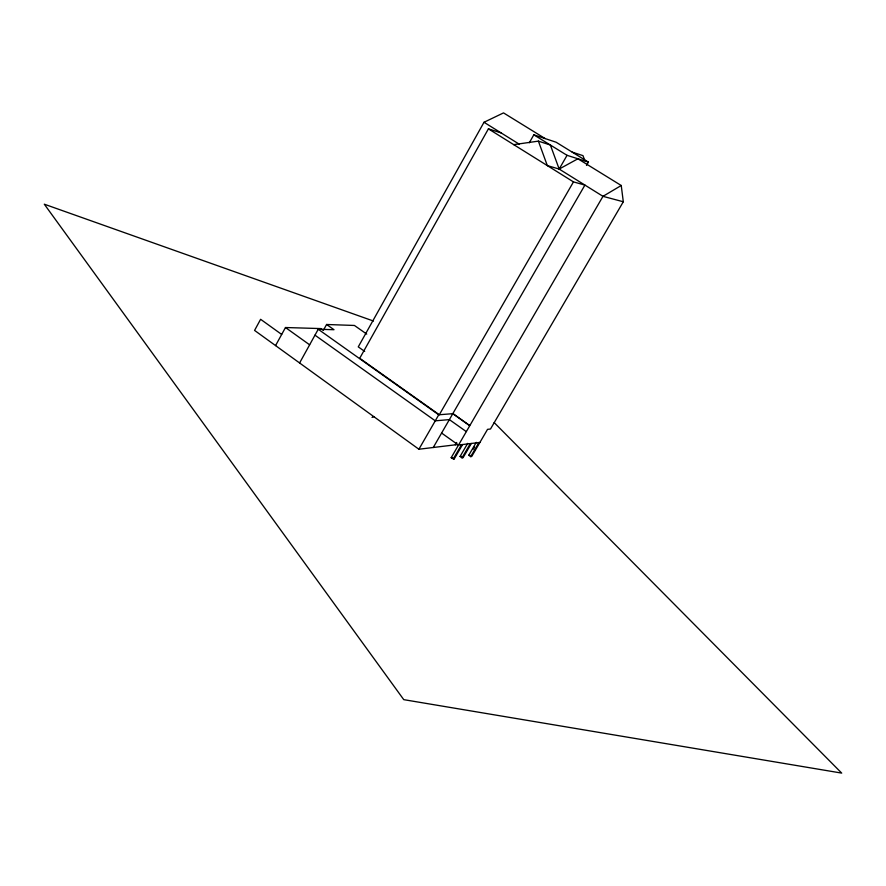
<?xml version="1.0" encoding="UTF-8"?>
<svg xmlns="http://www.w3.org/2000/svg" width="886" height="886" viewBox="0 0 886 886"><rect width="100%" height="100%" fill="white"/><g stroke="black" fill="none" stroke-linecap="round" stroke-linejoin="round"><path stroke-width="1.33" d="M275.557 345.595L285.48 327.521L320.843 328.584L323.002 330.113M299.601 362.972L318.24 329.26L334 329.714L326.591 324.486L323.39 330.279M545.167 138.581L503.525 112.899L484.011 122.268L358.265 346.869L364.689 351.41M501.133 132.922L488.407 128.858L359.716 358.276L439.301 414.748L573.463 181.896L584.915 185.085L433.254 447.496M529.307 142.779L533.826 134.816L556.12 142.225L588.404 162.116L586.499 165.427M513.725 144.651L538.389 141.129L547.326 165.604L559.177 169.06L567.051 155.327L588.404 162.116M281.682 334.443L260.617 319.303L254.57 330.412L418.901 449.235L438.747 414.792L452.79 413.673L469.702 425.623L452.868 413.54M455.338 444.816L456.7 442.479M462.603 444.528L454.219 458.948L451.195 457.674L602.978 196.327L621.241 185.506L623.301 201.764L490.49 429.023L487.555 429.333L471.684 456.5L470.687 456.644L468.749 455.26L476.291 442.335M453.167 459.092L461.562 444.661M471.363 443.465L463.057 457.708L462.027 457.852L460.078 456.456L467.686 443.377M462.027 457.852L470.344 443.587M473.179 449.257L474.553 446.909M470.687 456.644L478.916 442.546M538.389 141.129L550.372 145.027L559.177 169.06L577.916 158.782L621.241 185.506M372.02 417.406L373.936 416.686M451.195 457.674L454.219 458.948M460.078 456.456L461.108 456.312M468.749 455.26L469.757 455.116M479.913 442.424L458.416 445.049L441.605 433.044M418.901 449.235L458.007 444.495M326.591 324.486L354.422 325.461L366.738 334.1M623.301 201.764L602.978 196.327L559.177 169.06M572.19 152.126L582.988 155.637L584.86 160.709M373.471 321.042L44.3 204.19L403.761 699.652L841.7 773.101L494.155 422.567M533.826 134.816L567.051 155.327M484.011 122.268L519.285 144.219M488.407 128.858L573.463 181.896M466.246 431.571L449.368 419.61L435.27 420.828L314.973 335.163M318.24 329.26L438.747 414.792M285.48 327.521L309.635 344.809"/></g></svg>
